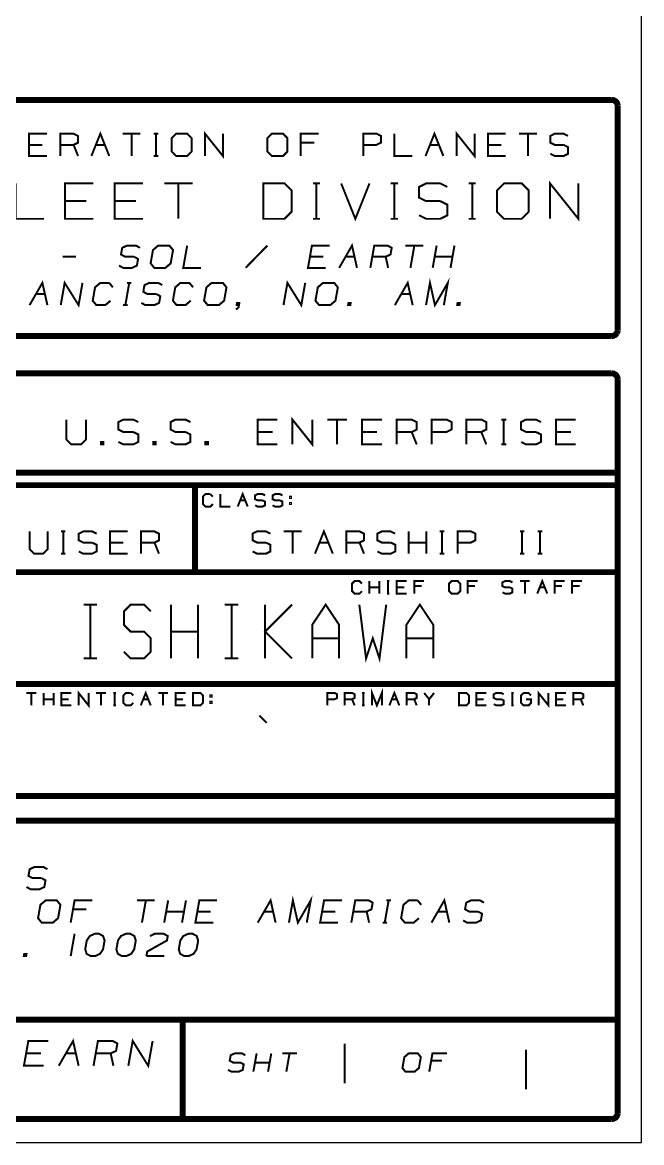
# Model space of a CAD drawing. Extents: x 0.8 to 42.3, y -0.1 to 32.5.
# Drawn here: x 38.38 to 42.33, y -0.08 to 7.07 of the extents above; entities that cross this region are included whole.
import ezdxf

# ---------------------------------------------------------------- set-up
doc = ezdxf.new("R2010")
doc.units = 0
doc.layers.get('0').update_dxf_attribs({"linetype": 'CONTINUOUS'})
for name, color, linetype in [('AELBLOCK', 7, 'CONTINUOUS'), ('FORMAT', 7, 'CONTINUOUS'), ('SHEET', 7, 'CONTINUOUS')]:
    doc.layers.add(name, color=color, linetype=linetype)

# ---------------------------------------------------------------- blocks, each defined once
blk = doc.blocks.new('TREKBLK')
at = {"layer": 'FORMAT'}
for points, const_width in [([(33.82248, 3.025), (30.665, 3.025)], 0.015), ([(33.82248, 3.025), (30.665, 3.025)], 0.015), ([(33.82248, 3.025), (33.82508, 3.02477), (33.82762, 3.02409), (33.82998, 3.02299), (33.83212, 3.02149), (33.83398, 3.01964), (33.83546, 3.0175), (33.83656, 3.01513), (33.83726, 3.0126), (33.83748, 3.01)], 0.015), ([(33.8375, 3.01), (33.8375, 2.44625)], 0.015), ([(33.8375, 3.01), (33.8375, 2.44625)], 0.015), ([(32.40244, 2.88399), (32.35764, 2.88399), (32.35764, 2.93999), (32.40244, 2.93999)], 0.005), ([(32.43604, 2.91199), (32.46964, 2.91199), (32.48084, 2.91759), (32.48084, 2.93439), (32.46964, 2.93999), (32.43604, 2.93999), (32.43604, 2.88399)], 0.005), ([(32.51444, 2.88399), (32.53684, 2.93999), (32.55924, 2.88399)], 0.005), ([(32.59284, 2.93999), (32.63764, 2.93999)], 0.005), ([(32.61524, 2.88399), (32.61524, 2.93999)], 0.005), ([(32.67124, 2.93999), (32.68244, 2.93999)], 0.005), ([(32.67684, 2.88399), (32.67684, 2.93999)], 0.005), ([(32.72724, 2.88399), (32.71604, 2.89519), (32.71604, 2.92879), (32.72724, 2.93999), (32.75524, 2.93999), (32.76644, 2.92879), (32.76644, 2.89519), (32.75524, 2.88399), (32.72724, 2.88399)], 0.005), ([(32.80004, 2.88399), (32.80004, 2.93999), (32.84484, 2.88399), (32.84484, 2.93999)], 0.005), ([(32.96804, 2.88399), (32.95684, 2.89519), (32.95684, 2.92879), (32.96804, 2.93999), (32.99604, 2.93999), (33.00724, 2.92879), (33.00724, 2.89519), (32.99604, 2.88399), (32.96804, 2.88399)], 0.005), ([(33.04084, 2.88399), (33.04084, 2.93999), (33.08564, 2.93999)], 0.005), ([(33.19764, 2.91199), (33.23124, 2.91199), (33.24244, 2.91759), (33.24244, 2.93439), (33.23124, 2.93999), (33.19764, 2.93999), (33.19764, 2.88399)], 0.005), ([(33.27604, 2.93999), (33.27604, 2.88399), (33.32084, 2.88399)], 0.005), ([(33.35444, 2.88399), (33.37684, 2.93999), (33.39924, 2.88399)], 0.005), ([(33.43284, 2.88399), (33.43284, 2.93999), (33.47764, 2.88399), (33.47764, 2.93999)], 0.005), ([(33.55604, 2.93999), (33.51124, 2.93999), (33.51124, 2.88399), (33.55604, 2.88399)], 0.005), ([(33.58964, 2.93999), (33.63444, 2.93999)], 0.005), ([(33.61204, 2.88399), (33.61204, 2.93999)], 0.005), ([(33.70164, 2.91199), (33.67924, 2.91199), (33.66804, 2.91759), (33.66804, 2.93439), (33.67924, 2.93999), (33.70164, 2.93999), (33.71284, 2.93439)], 0.005), ([(32.39124, 2.91199), (32.35764, 2.91199)], 0.005), ([(32.46964, 2.91199), (32.48084, 2.88399)], 0.005), ([(32.54804, 2.91199), (32.52564, 2.91199)], 0.005), ([(33.07444, 2.91759), (33.04084, 2.91759)], 0.005), ([(33.38804, 2.91199), (33.36564, 2.91199)], 0.005), ([(33.54484, 2.91199), (33.51124, 2.91199)], 0.005), ([(33.70164, 2.91199), (33.71284, 2.90639), (33.71284, 2.88959), (33.70164, 2.88399), (33.67924, 2.88399), (33.66804, 2.88959)], 0.005), ([(32.67124, 2.88399), (32.68244, 2.88399)], 0.005), ([(32.32358, 2.81499), (32.32358, 2.72599), (32.39478, 2.72599)], 0.005), ([(32.51938, 2.72599), (32.44818, 2.72599), (32.44818, 2.81499), (32.51938, 2.81499)], 0.005), ([(32.64398, 2.72599), (32.57278, 2.72599), (32.57278, 2.81499), (32.64398, 2.81499)], 0.005), ([(32.6974, 2.81499), (32.7686, 2.81499)], 0.005), ([(32.733, 2.72599), (32.733, 2.81499)], 0.005), ([(32.94658, 2.72599), (32.94658, 2.81499), (32.99998, 2.81499), (33.01778, 2.79718), (33.01778, 2.74378), (32.99998, 2.72599), (32.94658, 2.72599)], 0.005), ([(33.07118, 2.81499), (33.08898, 2.81499)], 0.005), ([(33.08008, 2.72599), (33.08008, 2.81499)], 0.005), ([(33.14238, 2.81499), (33.17798, 2.72599), (33.21358, 2.81499)], 0.005), ([(33.26698, 2.81499), (33.28478, 2.81499)], 0.005), ([(33.27588, 2.72599), (33.27588, 2.81499)], 0.005), ([(33.39158, 2.77048), (33.35598, 2.77048), (33.33818, 2.77938), (33.33818, 2.80608), (33.35598, 2.81499), (33.39158, 2.81499), (33.40938, 2.80608)], 0.005), ([(33.46278, 2.81499), (33.48058, 2.81499)], 0.005), ([(33.47168, 2.72599), (33.47168, 2.81499)], 0.005), ([(33.55178, 2.72599), (33.53398, 2.74378), (33.53398, 2.79718), (33.55178, 2.81499), (33.59628, 2.81499), (33.61408, 2.79718), (33.61408, 2.74378), (33.59628, 2.72599), (33.55178, 2.72599)], 0.005), ([(33.66748, 2.72599), (33.66748, 2.81499), (33.73868, 2.72599), (33.73868, 2.81499)], 0.005), ([(32.5016, 2.77048), (32.44818, 2.77048)], 0.005), ([(32.62618, 2.77048), (32.57278, 2.77048)], 0.005), ([(33.39158, 2.77048), (33.40938, 2.76159), (33.40938, 2.73489), (33.39158, 2.72599), (33.35598, 2.72599), (33.33818, 2.73489)], 0.005), ([(33.07118, 2.72599), (33.08898, 2.72599)], 0.005), ([(33.26698, 2.72599), (33.28478, 2.72599)], 0.005), ([(33.46278, 2.72599), (33.48058, 2.72599)], 0.005), ([(32.62142, 2.63074), (32.59902, 2.63074), (32.58882, 2.63634), (32.59178, 2.65314), (32.60396, 2.65874), (32.62636, 2.65874), (32.63658, 2.65314)], 0.005), ([(32.6725, 2.60274), (32.66326, 2.61394), (32.66918, 2.64754), (32.68236, 2.65874), (32.71036, 2.65874), (32.71958, 2.64754), (32.71366, 2.61394), (32.7005, 2.60274), (32.6725, 2.60274)], 0.005), ([(32.75516, 2.65874), (32.7453, 2.60274), (32.79008, 2.60274)], 0.005), ([(32.90208, 2.60274), (32.95676, 2.65874)], 0.005), ([(33.11356, 2.65874), (33.06876, 2.65874), (33.05888, 2.60274), (33.10368, 2.60274)], 0.005), ([(33.13728, 2.60274), (33.16956, 2.65874), (33.18208, 2.60274)], 0.005), ([(33.22062, 2.63074), (33.25422, 2.63074), (33.2664, 2.63634), (33.26936, 2.65314), (33.25916, 2.65874), (33.22556, 2.65874), (33.21568, 2.60274)], 0.005), ([(33.30396, 2.65874), (33.34876, 2.65874)], 0.005), ([(33.31648, 2.60274), (33.32636, 2.65874)], 0.005), ([(33.38236, 2.65874), (33.37248, 2.60274)], 0.005), ([(33.42716, 2.65874), (33.41728, 2.60274)], 0.005), ([(32.44222, 2.63074), (32.47582, 2.63074)], 0.005), ([(32.62142, 2.63074), (32.63164, 2.62514), (32.62866, 2.60834), (32.6165, 2.60274), (32.5941, 2.60274), (32.58386, 2.60834)], 0.005), ([(33.09742, 2.63074), (33.06382, 2.63074)], 0.005), ([(33.17582, 2.63074), (33.15342, 2.63074)], 0.005), ([(33.26048, 2.60274), (33.25422, 2.63074)], 0.005), ([(33.37742, 2.63074), (33.42222, 2.63074)], 0.005), ([(32.3589, 2.50899), (32.39116, 2.56499), (32.4037, 2.50899)], 0.005), ([(32.4373, 2.50899), (32.44716, 2.56499), (32.4821, 2.50899), (32.49196, 2.56499)], 0.005), ([(32.55916, 2.56499), (32.53676, 2.56499), (32.52358, 2.55379), (32.51766, 2.52019), (32.5269, 2.50899), (32.5493, 2.50899), (32.56246, 2.52019)], 0.005), ([(32.56838, 2.55379), (32.55916, 2.56499)], 0.005), ([(32.5997, 2.50899), (32.60956, 2.56499)], 0.005), ([(32.60396, 2.56499), (32.61516, 2.56499)], 0.005), ([(32.67742, 2.53699), (32.65502, 2.53699), (32.64482, 2.54259), (32.64778, 2.55939), (32.65996, 2.56499), (32.68236, 2.56499), (32.69258, 2.55939)], 0.005), ([(32.76406, 2.52019), (32.7509, 2.50899), (32.7285, 2.50899), (32.71926, 2.52019), (32.72518, 2.55379), (32.73836, 2.56499), (32.76076, 2.56499), (32.76998, 2.55379)], 0.005), ([(32.80688, 2.50899), (32.79766, 2.52019), (32.80358, 2.55379), (32.81676, 2.56499), (32.84476, 2.56499), (32.85398, 2.55379), (32.84806, 2.52019), (32.83488, 2.50899), (32.80688, 2.50899)], 0.005), ([(32.99728, 2.50899), (33.00716, 2.56499), (33.04208, 2.50899), (33.05196, 2.56499)], 0.005), ([(33.08688, 2.50899), (33.07766, 2.52019), (33.08358, 2.55379), (33.09676, 2.56499), (33.12476, 2.56499), (33.13398, 2.55379), (33.12806, 2.52019), (33.11488, 2.50899), (33.08688, 2.50899)], 0.005), ([(33.27728, 2.50899), (33.30956, 2.56499), (33.32208, 2.50899)], 0.005), ([(33.35568, 2.50899), (33.36556, 2.56499), (33.37808, 2.50899), (33.41036, 2.56499), (33.40048, 2.50899)], 0.005), ([(32.39742, 2.53699), (32.37502, 2.53699)], 0.005), ([(32.67742, 2.53699), (32.68764, 2.53139), (32.68466, 2.51459), (32.6725, 2.50899), (32.6501, 2.50899), (32.63986, 2.51459)], 0.005), ([(33.31582, 2.53699), (33.29342, 2.53699)], 0.005), ([(32.5941, 2.50899), (32.6053, 2.50899)], 0.005), ([(32.8777, 2.49778), (32.8843, 2.50338), (32.88626, 2.51459), (32.88066, 2.51459), (32.87968, 2.50899), (32.88528, 2.50899)], 0.005), ([(33.15968, 2.50899), (33.16066, 2.51459), (33.16626, 2.51459), (33.16528, 2.50899), (33.15968, 2.50899)], 0.005), ([(33.43408, 2.50899), (33.43506, 2.51459), (33.44066, 2.51459), (33.43968, 2.50899), (33.43408, 2.50899)], 0.005), ([(33.83546, 2.43875), (33.83656, 2.44112), (33.83726, 2.44364), (33.83748, 2.44625)], 0.015), ([(31.525, 2.43125), (33.82248, 2.43125)], 0.015), ([(33.83546, 2.43875), (33.83398, 2.43661), (33.83212, 2.43476), (33.82998, 2.43326), (33.82762, 2.43215), (33.82508, 2.43148), (33.82248, 2.43125)], 0.015), ([(33.82248, 2.3375), (30.665, 2.3375)], 0.015), ([(33.82248, 2.3375), (30.665, 2.3375)], 0.015), ([(33.82248, 2.3375), (33.82508, 2.33727), (33.82762, 2.33659), (33.82998, 2.33549), (33.83212, 2.33399), (33.83398, 2.33214), (33.83546, 2.33), (33.83656, 2.32763), (33.83726, 2.3251), (33.83748, 2.3225)], 0.015), ([(33.8375, 0.4775), (33.8375, 2.3225)], 0.015), ([(33.8375, 0.4775), (33.8375, 2.3225)], 0.015), ([(33.01974, 2.15874), (33.01974, 2.22124), (33.06974, 2.15874), (33.06974, 2.22124)], 0.005), ([(32.451, 2.22124), (32.451, 2.17124), (32.4635, 2.15874), (32.48848, 2.15874), (32.50098, 2.17124), (32.50098, 2.22124)], 0.005), ([(32.61974, 2.18999), (32.59474, 2.18999), (32.58224, 2.19624), (32.58224, 2.21499), (32.59474, 2.22124), (32.61974, 2.22124), (32.63224, 2.21499)], 0.005), ([(32.75098, 2.18999), (32.72598, 2.18999), (32.7135, 2.19624), (32.7135, 2.21499), (32.72598, 2.22124), (32.75098, 2.22124), (32.76348, 2.21499)], 0.005), ([(32.98222, 2.15874), (32.93224, 2.15874), (32.93224, 2.22124), (32.98222, 2.22124)], 0.005), ([(33.10722, 2.22124), (33.15724, 2.22124)], 0.005), ([(33.13224, 2.22124), (33.13224, 2.15874)], 0.005), ([(33.24474, 2.22124), (33.19474, 2.22124), (33.19474, 2.15874), (33.24474, 2.15874)], 0.005), ([(33.28224, 2.18999), (33.31974, 2.18999), (33.33224, 2.19624), (33.33224, 2.21499), (33.31974, 2.22124), (33.28224, 2.22124), (33.28224, 2.15874)], 0.005), ([(33.36974, 2.15874), (33.36974, 2.22124), (33.40724, 2.22124), (33.41972, 2.21499), (33.41972, 2.19624), (33.40724, 2.18999), (33.36974, 2.18999)], 0.005), ([(33.45724, 2.18999), (33.49474, 2.18999), (33.50724, 2.19624), (33.50724, 2.21499), (33.49474, 2.22124), (33.45724, 2.22124), (33.45724, 2.15874)], 0.005), ([(33.54472, 2.22124), (33.55724, 2.22124)], 0.005), ([(33.55098, 2.15874), (33.55098, 2.22124)], 0.005), ([(33.63224, 2.18999), (33.60722, 2.18999), (33.59474, 2.19624), (33.59474, 2.21499), (33.60722, 2.22124), (33.63224, 2.22124), (33.64474, 2.21499)], 0.005), ([(33.73222, 2.15874), (33.68224, 2.15874), (33.68224, 2.22124), (33.73222, 2.22124)], 0.005), ([(32.61974, 2.18999), (32.63224, 2.18374), (32.63224, 2.16499), (32.61974, 2.15874), (32.59474, 2.15874), (32.58224, 2.16499)], 0.005), ([(32.75098, 2.18999), (32.76348, 2.18374), (32.76348, 2.16499), (32.75098, 2.15874), (32.72598, 2.15874), (32.7135, 2.16499)], 0.005), ([(32.96974, 2.18999), (32.93224, 2.18999)], 0.005), ([(33.23222, 2.18999), (33.19474, 2.18999)], 0.005), ([(33.31974, 2.18999), (33.33224, 2.15874)], 0.005), ([(33.49474, 2.18999), (33.50724, 2.15874)], 0.005), ([(33.63224, 2.18999), (33.64474, 2.18374), (33.64474, 2.16499), (33.63224, 2.15874), (33.60722, 2.15874), (33.59474, 2.16499)], 0.005), ([(33.71974, 2.18999), (33.68224, 2.18999)], 0.005), ([(32.53848, 2.15874), (32.53848, 2.16499), (32.54472, 2.16499), (32.54472, 2.15874), (32.53848, 2.15874)], 0.005), ([(32.66972, 2.15874), (32.66972, 2.16499), (32.67598, 2.16499), (32.67598, 2.15874), (32.66972, 2.15874)], 0.005), ([(32.80098, 2.15874), (32.80098, 2.16499), (32.80724, 2.16499), (32.80724, 2.15874), (32.80098, 2.15874)], 0.005), ([(33.54472, 2.15874), (33.55724, 2.15874)], 0.005), ([(30.65, 2.0875), (33.8375, 2.0875)], 0.015), ([(33.8375, 2.05625), (30.65, 2.05625)], 0.015), ([(33.8375, 2.05625), (30.65, 2.05625)], 0.015), ([(32.775, 2.05625), (32.775, 1.8375)], 0.015), ([(32.775, 2.05625), (32.775, 1.8375)], 0.015), ([(32.81348, 2.03374), (32.80098, 2.03374), (32.79474, 2.02749), (32.79474, 2.00874), (32.80098, 2.00249), (32.81348, 2.00249), (32.81974, 2.00874)], 0.005), ([(32.81974, 2.02749), (32.81348, 2.03374)], 0.005), ([(32.8385, 2.03374), (32.8385, 2.00249), (32.86348, 2.00249)], 0.005), ([(32.88224, 2.00249), (32.89474, 2.03374), (32.90724, 2.00249)], 0.005), ([(32.94474, 2.01811), (32.93224, 2.01811), (32.92598, 2.02124), (32.92598, 2.03061), (32.93224, 2.03374), (32.94474, 2.03374), (32.95098, 2.03061)], 0.005), ([(32.98848, 2.01811), (32.97598, 2.01811), (32.96974, 2.02124), (32.96974, 2.03061), (32.97598, 2.03374), (32.98848, 2.03374), (32.99474, 2.03061)], 0.005), ([(33.01348, 2.02436), (33.01348, 2.02749), (33.0166, 2.02749), (33.0166, 2.02436), (33.01348, 2.02436)], 0.005), ([(32.901, 2.01811), (32.88848, 2.01811)], 0.005), ([(32.94474, 2.01811), (32.95098, 2.01499), (32.95098, 2.00561), (32.94474, 2.00249), (32.93224, 2.00249), (32.92598, 2.00561)], 0.005), ([(32.98848, 2.01811), (32.99474, 2.01499), (32.99474, 2.00561), (32.98848, 2.00249), (32.97598, 2.00249), (32.96974, 2.00561)], 0.005), ([(33.01348, 2.00874), (33.01348, 2.01186), (33.0166, 2.01186), (33.0166, 2.00874), (33.01348, 2.00874)], 0.005), ([(33.07654, 1.88399), (33.09894, 1.93999), (33.12134, 1.88399)], 0.005), ([(32.35944, 1.93999), (32.35944, 1.89519), (32.37064, 1.88399), (32.39304, 1.88399), (32.40424, 1.89519), (32.40424, 1.93999)], 0.005), ([(32.43784, 1.93999), (32.44904, 1.93999)], 0.005), ([(32.44344, 1.88399), (32.44344, 1.93999)], 0.005), ([(32.51624, 1.91199), (32.49384, 1.91199), (32.48264, 1.91759), (32.48264, 1.93439), (32.49384, 1.93999), (32.51624, 1.93999), (32.52744, 1.93439)], 0.005), ([(32.60584, 1.88399), (32.56104, 1.88399), (32.56104, 1.93999), (32.60584, 1.93999)], 0.005), ([(32.63944, 1.91199), (32.67304, 1.91199), (32.68424, 1.91759), (32.68424, 1.93439), (32.67304, 1.93999), (32.63944, 1.93999), (32.63944, 1.88399)], 0.005), ([(32.95334, 1.91199), (32.93094, 1.91199), (32.91974, 1.91759), (32.91974, 1.93439), (32.93094, 1.93999), (32.95334, 1.93999), (32.96454, 1.93439)], 0.005), ([(32.99814, 1.93999), (33.04294, 1.93999)], 0.005), ([(33.02054, 1.88399), (33.02054, 1.93999)], 0.005), ([(33.15494, 1.91199), (33.18854, 1.91199), (33.19974, 1.91759), (33.19974, 1.93439), (33.18854, 1.93999), (33.15494, 1.93999), (33.15494, 1.88399)], 0.005), ([(33.26694, 1.91199), (33.24454, 1.91199), (33.23334, 1.91759), (33.23334, 1.93439), (33.24454, 1.93999), (33.26694, 1.93999), (33.27814, 1.93439)], 0.005), ([(33.31174, 1.88399), (33.31174, 1.93999)], 0.005), ([(33.35654, 1.93999), (33.35654, 1.88399)], 0.005), ([(33.39014, 1.93999), (33.40134, 1.93999)], 0.005), ([(33.39574, 1.88399), (33.39574, 1.93999)], 0.005), ([(33.43494, 1.91199), (33.46854, 1.91199), (33.47974, 1.91759), (33.47974, 1.93439), (33.46854, 1.93999), (33.43494, 1.93999), (33.43494, 1.88399)], 0.005), ([(33.59174, 1.93999), (33.60294, 1.93999)], 0.005), ([(33.59734, 1.88399), (33.59734, 1.93999)], 0.005), ([(33.63654, 1.93999), (33.64774, 1.93999)], 0.005), ([(33.64214, 1.88399), (33.64214, 1.93999)], 0.005), ([(32.51624, 1.91199), (32.52744, 1.90639), (32.52744, 1.88959), (32.51624, 1.88399), (32.49384, 1.88399), (32.48264, 1.88959)], 0.005), ([(32.59464, 1.91199), (32.56104, 1.91199)], 0.005), ([(32.67304, 1.91199), (32.68424, 1.88399)], 0.005), ([(32.95334, 1.91199), (32.96454, 1.90639), (32.96454, 1.88959), (32.95334, 1.88399), (32.93094, 1.88399), (32.91974, 1.88959)], 0.005), ([(33.11014, 1.91199), (33.08774, 1.91199)], 0.005), ([(33.18854, 1.91199), (33.19974, 1.88399)], 0.005), ([(33.26694, 1.91199), (33.27814, 1.90639), (33.27814, 1.88959), (33.26694, 1.88399), (33.24454, 1.88399), (33.23334, 1.88959)], 0.005), ([(33.31174, 1.91199), (33.35654, 1.91199)], 0.005), ([(32.43784, 1.88399), (32.44904, 1.88399)], 0.005), ([(33.39014, 1.88399), (33.40134, 1.88399)], 0.005), ([(33.59174, 1.88399), (33.60294, 1.88399)], 0.005), ([(33.63654, 1.88399), (33.64774, 1.88399)], 0.005), ([(30.65, 1.8375), (33.8375, 1.8375)], 0.015), ([(30.65, 1.8375), (33.8375, 1.8375)], 0.015), ([(33.19474, 1.78999), (33.18848, 1.78374), (33.17598, 1.78374), (33.16974, 1.78999), (33.16974, 1.80874), (33.17598, 1.81499), (33.18848, 1.81499), (33.19474, 1.80874)], 0.005), ([(33.2135, 1.81499), (33.2135, 1.78374)], 0.005), ([(33.23848, 1.78374), (33.23848, 1.81499)], 0.005), ([(33.26348, 1.81499), (33.25724, 1.81499)], 0.005), ([(33.26036, 1.78374), (33.26036, 1.81499)], 0.005), ([(33.30724, 1.81499), (33.28224, 1.81499), (33.28224, 1.78374), (33.30724, 1.78374)], 0.005), ([(33.32598, 1.78374), (33.32598, 1.81499), (33.35098, 1.81499)], 0.005), ([(33.34474, 1.80249), (33.32598, 1.80249)], 0.005), ([(33.41972, 1.78374), (33.41348, 1.78999), (33.41348, 1.80874), (33.41972, 1.81499), (33.43536, 1.81499), (33.4416, 1.80874), (33.4416, 1.78999), (33.43536, 1.78374), (33.41972, 1.78374)], 0.005), ([(33.46036, 1.78374), (33.46036, 1.81499), (33.48536, 1.81499)], 0.005), ([(33.47912, 1.80249), (33.46036, 1.80249)], 0.005), ([(33.5666, 1.79936), (33.55412, 1.79936), (33.54786, 1.80249), (33.54786, 1.81186), (33.55412, 1.81499), (33.5666, 1.81499), (33.57286, 1.81186)], 0.005), ([(33.61662, 1.81499), (33.5916, 1.81499)], 0.005), ([(33.60412, 1.78374), (33.60412, 1.81499)], 0.005), ([(33.63536, 1.78374), (33.64786, 1.81499), (33.66036, 1.78374)], 0.005), ([(33.67912, 1.78374), (33.67912, 1.81499), (33.7041, 1.81499)], 0.005), ([(33.69786, 1.80249), (33.67912, 1.80249)], 0.005), ([(33.72286, 1.78374), (33.72286, 1.81499), (33.74786, 1.81499)], 0.005), ([(33.74162, 1.80249), (33.72286, 1.80249)], 0.005), ([(33.2135, 1.79936), (33.23848, 1.79936)], 0.005), ([(33.25724, 1.78374), (33.26348, 1.78374)], 0.005), ([(33.30098, 1.79936), (33.28224, 1.79936)], 0.005), ([(33.5666, 1.79936), (33.57286, 1.79624), (33.57286, 1.78686), (33.5666, 1.78374), (33.55412, 1.78374), (33.54786, 1.78686)], 0.005), ([(33.6541, 1.79936), (33.6416, 1.79936)], 0.005), ([(32.49464, 1.75582), (32.52846, 1.75582)], 0.005), ([(32.51154, 1.75582), (32.51154, 1.62054), (32.51154, 1.62054)], 0.005), ([(32.66374, 1.73891), (32.64682, 1.75582), (32.613, 1.75582), (32.5961, 1.73891), (32.5961, 1.70509), (32.613, 1.68818), (32.64682, 1.68818), (32.66374, 1.67127), (32.66374, 1.63745), (32.64682, 1.62054), (32.613, 1.62054), (32.5961, 1.63745)], 0.005), ([(32.71446, 1.75582), (32.71446, 1.62054)], 0.005), ([(32.7821, 1.75582), (32.7821, 1.62054)], 0.005), ([(32.84974, 1.75582), (32.88356, 1.75582)], 0.005), ([(32.86666, 1.75582), (32.86666, 1.62054), (32.86666, 1.62054)], 0.005), ([(33.01884, 1.75582), (32.9512, 1.68818), (33.01884, 1.62054)], 0.005), ([(32.9512, 1.75582), (32.9512, 1.62054)], 0.005), ([(33.06958, 1.62054), (33.06958, 1.70509), (33.1034, 1.75582), (33.13722, 1.70509), (33.13722, 1.62054)], 0.005), ([(33.18794, 1.75582), (33.20486, 1.62054), (33.22176, 1.67127), (33.23868, 1.62054), (33.25558, 1.75582)], 0.005), ([(33.30632, 1.62054), (33.30632, 1.70509), (33.34014, 1.75582), (33.37396, 1.70509), (33.37396, 1.62054)], 0.005), ([(32.71446, 1.68818), (32.7821, 1.68818)], 0.005), ([(33.06958, 1.67127), (33.13722, 1.67127)], 0.005), ([(33.30632, 1.67127), (33.37396, 1.67127), (33.37396, 1.67127)], 0.005), ([(32.49464, 1.62054), (32.52846, 1.62054)], 0.005), ([(32.84974, 1.62054), (32.88356, 1.62054)], 0.005), ([(33.8375, 1.55625), (30.65, 1.55625)], 0.015), ([(33.8375, 1.55625), (30.65, 1.55625)], 0.015), ([(32.35098, 1.53374), (32.37598, 1.53374)], 0.005), ([(32.36348, 1.53374), (32.36348, 1.50249)], 0.005), ([(32.39474, 1.53374), (32.39474, 1.50249)], 0.005), ([(32.41972, 1.50249), (32.41972, 1.53374)], 0.005), ([(32.4635, 1.53374), (32.43848, 1.53374), (32.43848, 1.50249), (32.4635, 1.50249)], 0.005), ([(32.48222, 1.50249), (32.48222, 1.53374), (32.50724, 1.50249), (32.50724, 1.53374)], 0.005), ([(32.526, 1.53374), (32.55098, 1.53374)], 0.005), ([(32.53848, 1.53374), (32.53848, 1.50249)], 0.005), ([(32.57598, 1.53374), (32.56974, 1.53374)], 0.005), ([(32.57286, 1.50249), (32.57286, 1.53374)], 0.005), ([(32.61348, 1.53374), (32.60098, 1.53374), (32.59474, 1.52749), (32.59474, 1.50874), (32.60098, 1.50249), (32.61348, 1.50249), (32.61974, 1.50874)], 0.005), ([(32.61974, 1.52749), (32.61348, 1.53374)], 0.005), ([(32.63848, 1.50249), (32.651, 1.53374), (32.66348, 1.50249)], 0.005), ([(32.68224, 1.53374), (32.70724, 1.53374)], 0.005), ([(32.69474, 1.50249), (32.69474, 1.53374)], 0.005), ([(32.75098, 1.53374), (32.72598, 1.53374), (32.72598, 1.50249), (32.75098, 1.50249)], 0.005), ([(32.76974, 1.50249), (32.76974, 1.53374), (32.78848, 1.53374), (32.79472, 1.52749), (32.79472, 1.50874), (32.78848, 1.50249), (32.76974, 1.50249)], 0.005), ([(32.81348, 1.52436), (32.81348, 1.52749), (32.8166, 1.52749), (32.8166, 1.52436), (32.81348, 1.52436)], 0.005), ([(33.10724, 1.51811), (33.12598, 1.51811), (33.13224, 1.52124), (33.13224, 1.53061), (33.12598, 1.53374), (33.10724, 1.53374), (33.10724, 1.50249)], 0.005), ([(33.151, 1.50249), (33.151, 1.53374), (33.16972, 1.53374), (33.17598, 1.53061), (33.17598, 1.52124), (33.16972, 1.51811), (33.151, 1.51811)], 0.005), ([(33.20098, 1.53374), (33.19474, 1.53374)], 0.005), ([(33.19786, 1.50249), (33.19786, 1.53374)], 0.005), ([(33.21974, 1.50249), (33.21974, 1.53374), (33.23222, 1.50249), (33.24474, 1.53374), (33.24474, 1.50249)], 0.005), ([(33.26348, 1.50249), (33.276, 1.53374), (33.28848, 1.50249)], 0.005), ([(33.30724, 1.51811), (33.32598, 1.51811), (33.33224, 1.52124), (33.33224, 1.53061), (33.32598, 1.53374), (33.30724, 1.53374), (33.30724, 1.50249)], 0.005), ([(33.35098, 1.53374), (33.36348, 1.51811), (33.37598, 1.53374)], 0.005), ([(33.43848, 1.50249), (33.43848, 1.53374), (33.45724, 1.53374), (33.4635, 1.52749), (33.4635, 1.50874), (33.45724, 1.50249), (33.43848, 1.50249)], 0.005), ([(33.50724, 1.50249), (33.48222, 1.50249), (33.48222, 1.53374), (33.50724, 1.53374)], 0.005), ([(33.54472, 1.51811), (33.53224, 1.51811), (33.526, 1.52124), (33.526, 1.53061), (33.53224, 1.53374), (33.54472, 1.53374), (33.55098, 1.53061)], 0.005), ([(33.57598, 1.53374), (33.56974, 1.53374)], 0.005), ([(33.57286, 1.50249), (33.57286, 1.53374)], 0.005), ([(33.61974, 1.52749), (33.61348, 1.53374), (33.60098, 1.53374), (33.59474, 1.52749), (33.59474, 1.50874), (33.60098, 1.50249), (33.61348, 1.50249), (33.61974, 1.50874), (33.61974, 1.51811), (33.60722, 1.51811)], 0.005), ([(33.63848, 1.50249), (33.63848, 1.53374), (33.66348, 1.50249), (33.66348, 1.53374)], 0.005), ([(33.70724, 1.53374), (33.68224, 1.53374), (33.68224, 1.50249), (33.70724, 1.50249)], 0.005), ([(33.72598, 1.51811), (33.74474, 1.51811), (33.75098, 1.52124), (33.75098, 1.53061), (33.74474, 1.53374), (33.72598, 1.53374), (33.72598, 1.50249)], 0.005), ([(32.39474, 1.51811), (32.41972, 1.51811)], 0.005), ([(32.45724, 1.51811), (32.43848, 1.51811)], 0.005), ([(32.56974, 1.50249), (32.57598, 1.50249)], 0.005), ([(32.65724, 1.51811), (32.64474, 1.51811)], 0.005), ([(32.74474, 1.51811), (32.72598, 1.51811)], 0.005), ([(32.81348, 1.50874), (32.81348, 1.51186), (32.8166, 1.51186), (32.8166, 1.50874), (32.81348, 1.50874)], 0.005), ([(33.16972, 1.51811), (33.17598, 1.50249)], 0.005), ([(33.19474, 1.50249), (33.20098, 1.50249)], 0.005), ([(33.28224, 1.51811), (33.26974, 1.51811)], 0.005), ([(33.32598, 1.51811), (33.33224, 1.50249)], 0.005), ([(33.36348, 1.51811), (33.36348, 1.50249)], 0.005), ([(33.50098, 1.51811), (33.48222, 1.51811)], 0.005), ([(33.54472, 1.51811), (33.55098, 1.51499), (33.55098, 1.50561), (33.54472, 1.50249), (33.53224, 1.50249), (33.526, 1.50561)], 0.005), ([(33.56974, 1.50249), (33.57598, 1.50249)], 0.005), ([(33.70098, 1.51811), (33.68224, 1.51811)], 0.005), ([(33.74474, 1.51811), (33.75098, 1.50249)], 0.005), ([(32.95514, 1.45848), (32.9364, 1.47722)], 0.005), ([(30.65, 1.275), (33.8375, 1.275)], 0.015), ([(30.65, 1.275), (33.8375, 1.275)], 0.015), ([(33.8375, 1.2125), (30.65, 1.2125)], 0.015), ([(33.8375, 1.2125), (30.65, 1.2125)], 0.015), ([(32.38876, 1.06824), (32.36636, 1.06824), (32.35616, 1.07384), (32.35912, 1.09064), (32.37132, 1.09624), (32.39372, 1.09624), (32.40392, 1.09064)], 0.005), ([(32.38876, 1.06824), (32.399, 1.06264), (32.39602, 1.04584), (32.38384, 1.04024), (32.36144, 1.04024), (32.35122, 1.04584)], 0.005), ([(32.38944, 0.95624), (32.3802, 0.96744), (32.38612, 1.00104), (32.39932, 1.01224), (32.42732, 1.01224), (32.43652, 1.00104), (32.4306, 0.96744), (32.41744, 0.95624), (32.38944, 0.95624)], 0.005), ([(32.46224, 0.95624), (32.47212, 1.01224), (32.51692, 1.01224)], 0.005), ([(32.62892, 1.01224), (32.67372, 1.01224)], 0.005), ([(32.64144, 0.95624), (32.65132, 1.01224)], 0.005), ([(32.70732, 1.01224), (32.69744, 0.95624)], 0.005), ([(32.75212, 1.01224), (32.74224, 0.95624)], 0.005), ([(32.82064, 0.95624), (32.77584, 0.95624), (32.78572, 1.01224), (32.83052, 1.01224)], 0.005), ([(32.93264, 0.95624), (32.9649, 1.01224), (32.97744, 0.95624)], 0.005), ([(33.01104, 0.95624), (33.0209, 1.01224), (33.03344, 0.95624), (33.0657, 1.01224), (33.05584, 0.95624)], 0.005), ([(33.13424, 0.95624), (33.08944, 0.95624), (33.0993, 1.01224), (33.1441, 1.01224)], 0.005), ([(33.16784, 0.95624), (33.1777, 1.01224), (33.2113, 1.01224), (33.22152, 1.00664), (33.21856, 0.98984), (33.20636, 0.98424), (33.17276, 0.98424)], 0.005), ([(33.25184, 0.95624), (33.2617, 1.01224)], 0.005), ([(33.2561, 1.01224), (33.2673, 1.01224)], 0.005), ([(33.3345, 1.01224), (33.3121, 1.01224), (33.29892, 1.00104), (33.293, 0.96744), (33.30224, 0.95624), (33.32464, 0.95624), (33.3378, 0.96744)], 0.005), ([(33.34372, 1.00104), (33.3345, 1.01224)], 0.005), ([(33.36944, 0.95624), (33.4017, 1.01224), (33.41424, 0.95624)], 0.005), ([(33.48636, 0.98424), (33.46396, 0.98424), (33.45376, 0.98984), (33.45672, 1.00664), (33.4689, 1.01224), (33.4913, 1.01224), (33.50152, 1.00664)], 0.005), ([(32.50176, 0.98984), (32.46816, 0.98984)], 0.005), ([(32.70236, 0.98424), (32.74716, 0.98424)], 0.005), ([(32.81436, 0.98424), (32.78076, 0.98424)], 0.005), ([(32.97116, 0.98424), (32.94876, 0.98424)], 0.005), ([(33.12796, 0.98424), (33.09436, 0.98424)], 0.005), ([(33.20636, 0.98424), (33.21264, 0.95624)], 0.005), ([(33.40796, 0.98424), (33.38556, 0.98424)], 0.005), ([(33.48636, 0.98424), (33.49658, 0.97864), (33.49362, 0.96184), (33.48144, 0.95624), (33.45904, 0.95624), (33.44882, 0.96184)], 0.005), ([(33.24624, 0.95624), (33.25744, 0.95624)], 0.005), ([(32.46224, 0.87224), (32.47212, 0.92824)], 0.005), ([(32.50242, 0.87784), (32.4988, 0.88904), (32.50276, 0.91144), (32.51032, 0.92264), (32.52252, 0.92824), (32.53372, 0.92824), (32.54392, 0.92264), (32.54756, 0.91144), (32.5436, 0.88904), (32.53602, 0.87784), (32.52384, 0.87224), (32.51264, 0.87224), (32.50242, 0.87784)], 0.005), ([(32.58082, 0.87784), (32.5772, 0.88904), (32.58116, 0.91144), (32.58872, 0.92264), (32.60092, 0.92824), (32.61212, 0.92824), (32.62232, 0.92264), (32.62596, 0.91144), (32.622, 0.88904), (32.61442, 0.87784), (32.60224, 0.87224), (32.59104, 0.87224), (32.58082, 0.87784)], 0.005), ([(32.65264, 0.87224), (32.6546, 0.88344), (32.70436, 0.91144), (32.70632, 0.92264), (32.69612, 0.92824), (32.67372, 0.92824), (32.66152, 0.92264)], 0.005), ([(32.73762, 0.87784), (32.734, 0.88904), (32.73796, 0.91144), (32.74552, 0.92264), (32.75772, 0.92824), (32.76892, 0.92824), (32.77912, 0.92264), (32.78276, 0.91144), (32.7788, 0.88904), (32.77122, 0.87784), (32.75904, 0.87224), (32.74784, 0.87224), (32.73762, 0.87784)], 0.005), ([(32.34464, 0.87224), (32.34562, 0.87784), (32.35122, 0.87784), (32.35024, 0.87224), (32.34464, 0.87224)], 0.005), ([(32.65264, 0.87224), (32.69744, 0.87224)], 0.005), ([(30.65, 0.7125), (33.8375, 0.7125)], 0.015), ([(30.65, 0.7125), (33.8375, 0.7125)], 0.015), ([(32.74374, 0.7125), (32.74374, 0.4625)], 0.015), ([(32.74374, 0.7125), (32.74374, 0.4625)], 0.015), ([(32.40576, 0.65874), (32.35574, 0.65874), (32.34474, 0.59624), (32.39474, 0.59624)], 0.005), ([(32.43224, 0.59624), (32.46826, 0.65874), (32.48222, 0.59624)], 0.005), ([(32.51974, 0.59624), (32.53076, 0.65874), (32.56826, 0.65874), (32.57966, 0.65249), (32.57634, 0.63374), (32.56274, 0.62749), (32.52524, 0.62749)], 0.005), ([(32.60722, 0.59624), (32.61824, 0.65874), (32.65724, 0.59624), (32.66824, 0.65874)], 0.005), ([(33.15138, 0.65238), (33.15138, 0.55238)], 0.005), ([(32.38774, 0.62749), (32.35024, 0.62749)], 0.005), ([(32.47524, 0.62749), (32.45024, 0.62749)], 0.005), ([(32.56274, 0.62749), (32.56974, 0.59624)], 0.005), ([(32.90134, 0.62289), (32.89294, 0.62749), (32.87454, 0.62749), (32.86454, 0.62289), (32.8621, 0.60909), (32.87048, 0.60449), (32.8889, 0.60449), (32.89728, 0.59989), (32.89484, 0.58609), (32.88484, 0.58149), (32.86642, 0.58149), (32.85806, 0.58609)], 0.005), ([(32.92164, 0.58149), (32.92976, 0.62749)], 0.005), ([(32.96654, 0.62749), (32.95844, 0.58149)], 0.005), ([(32.99414, 0.62749), (33.03094, 0.62749)], 0.005), ([(33.00444, 0.58149), (33.01254, 0.62749)], 0.005), ([(33.30392, 0.58149), (33.29636, 0.59069), (33.30122, 0.61829), (33.31204, 0.62749), (33.33504, 0.62749), (33.34262, 0.61829), (33.33776, 0.59069), (33.32694, 0.58149), (33.30392, 0.58149)], 0.005), ([(33.36372, 0.58149), (33.37184, 0.62749), (33.40866, 0.62749)], 0.005), ([(33.60682, 0.63689), (33.60682, 0.53689)], 0.005), ([(32.9257, 0.60449), (32.9625, 0.60449)], 0.005), ([(33.3962, 0.60909), (33.3686, 0.60909)], 0.005), ([(33.82248, 0.4625), (33.82508, 0.46273), (33.82762, 0.4634), (33.82998, 0.46451), (33.83212, 0.46601), (33.83398, 0.46786), (33.83546, 0.47), (33.83656, 0.47237), (33.83726, 0.4749), (33.83748, 0.4775)], 0.015), ([(30.665, 0.4625), (33.82248, 0.4625)], 0.015), ([(30.665, 0.4625), (33.82248, 0.4625)], 0.015)]:
    blk.add_lwpolyline(points, dxfattribs=dict(at, const_width=const_width))
blk = doc.blocks.new('BORDER')
for p, q in [((1, 0), (1, 1)), ((0, 0), (1, 0))]:
    blk.add_line(p, q)

msp = doc.modelspace()

# ---------------------------------------------------------------- block references
at = {"layer": 'AELBLOCK', "xscale": 41.5, "yscale": 32.6, "zscale": 41.5}
msp.add_blockref('BORDER', (0.8305, -0.0831), dxfattribs=at)
at = {"layer": 'SHEET', "xscale": 2.540857803030723, "yscale": 2.540857803030723, "zscale": 2.540857803030723}
msp.add_blockref('TREKBLK', (-43.7985, -1.1076), dxfattribs=at)

doc.saveas('drawing.dxf')
